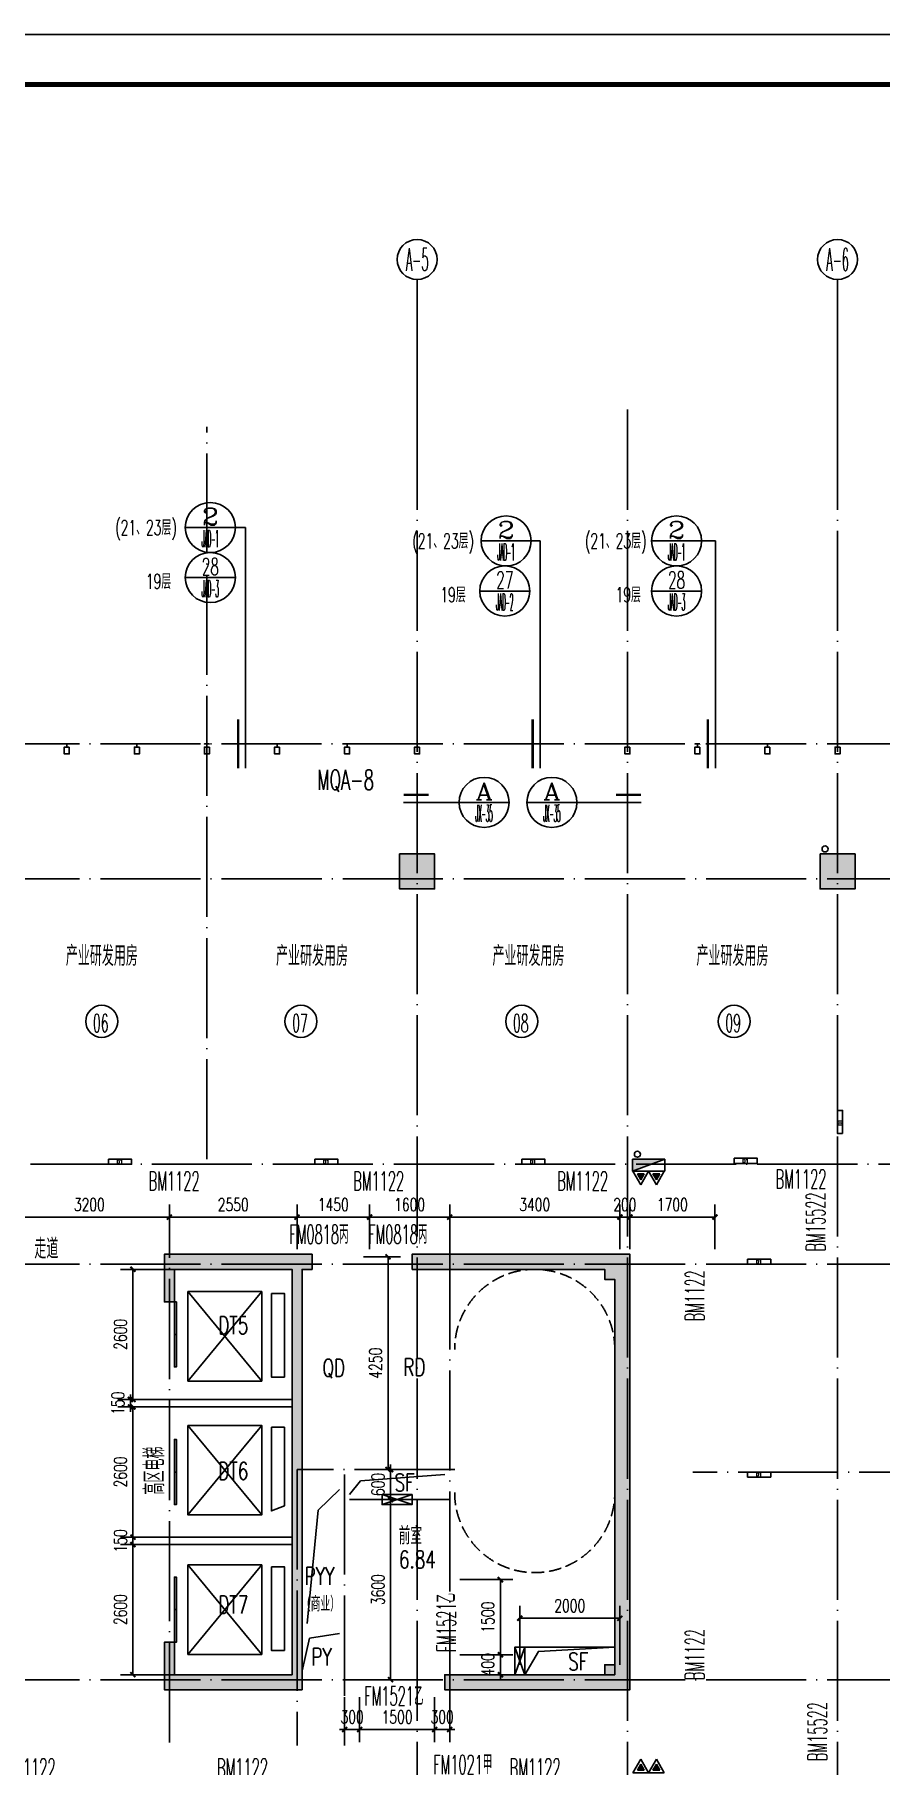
# Model space of a CAD drawing. Extents: x 1980812 to 2578970, y -669191 to 284498.
# Drawn here: x 2020723 to 2037623, y -313196 to -278614 of the extents above; entities that cross this region are included whole.
import ezdxf
from ezdxf.enums import TextEntityAlignment as Align

# ---------------------------------------------------------------- set-up
doc = ezdxf.new("R2010")
doc.units = 0
doc.header["$LTSCALE"] = 1000
doc.header["$MEASUREMENT"] = 0
doc.linetypes.add('DASH', pattern=[0.35, 0.25, -0.1])
doc.linetypes.add('DOTE', pattern=[2.42, 2, -0.2, 0.02, -0.2])
for name, color, linetype in [('0-文字（防火门)', 22, 'Continuous'), ('AXIS', 3, 'Continuous'), ('AXIS_TEXT', 7, 'Continuous'), ('COLU', 6, 'Continuous'), ('COLU_HATCH', 251, 'Continuous'), ('DIM_SYMB', 3, 'Continuous'), ('dote', 1, 'DOTE'), ('DQ-L', 2, 'Continuous'), ('DQ2', 2, 'Continuous'), ('EQUIP_地漏', 255, 'Continuous'), ('EQUIP_消火栓', 255, 'Continuous'), ('STAIR', 2, 'Continuous'), ('TK', 1, 'Continuous'), ('VALVE_喷淋', 255, 'Continuous'), ('VPIPE-消防', 20, 'Continuous'), ('VPIPE-雨水', 140, 'Continuous'), ('WINDOW', 2, 'Continuous'), ('幕墙编号', 14, 'Continuous'), ('房号', 231, 'Continuous'), ('房间名称', 7, 'Continuous'), ('看线', 66, 'Continuous'), ('空线', 3, 'Continuous'), ('窗户分隔', 133, 'Continuous'), ('节点', 3, 'Continuous'), ('详细尺寸', 11, 'Continuous'), ('详细标注', 231, 'Continuous'), ('门窗编号', 56, 'Continuous'), ('门窗编号（回迁图纸）', 56, 'Continuous')]:
    doc.layers.add(name, color=color, linetype=linetype)
doc.styles.add('_TCH_AXIS', font='COMPLEX', dxfattribs={"bigfont": 'GBCBIG'})
doc.styles.add('_TCH_DIM_T3', font='SIMPLEX', dxfattribs={"width": 0.705882, "bigfont": 'GBCBIG'})
doc.styles.add('COMP', font='COMPLEX.shx', dxfattribs={"bigfont": 'hztxt'})
doc.styles.add('COMPLEX', font='COMPLEX')
doc.styles.add('D8', font='txtw.shx', dxfattribs={"width": 0.7, "bigfont": 'hztxtw.shx'})
doc.styles.add('HZF', font='ROMANS2', dxfattribs={"width": 0.7, "bigfont": 'HZDF2'})
doc.styles.add('HZTXTW', font='txtw.shx', dxfattribs={"width": 0.6, "bigfont": 'hztxtw.shx'})
doc.dimstyles.new('_TCH_ARCH&&100', dxfattribs={"dimtxt": 255, "dimasz": 100, "dimexe": 250, "dimexo": 300, "dimgap": 122.5, "dimtad": 1, "dimdec": 0, "dimzin": 0, "dimdsep": 46, "dimtxsty": '_TCH_DIM_T3', "dimblk": 'ARCHTICK', "dimcen": 0.09, "dimclrt": 7, "dimazin": 2, "dimtfac": 1, "dimtdec": 0, "dimtix": 1, "dimtmove": 2, "dimatfit": 3, "dimfxl": 1, "dimtolj": 1, "dimtzin": 0, "dimarcsym": 0})

# ---------------------------------------------------------------- blocks, each defined once
blk = doc.blocks.new('A$C63E13691')
at = {"layer": 'WINDOW'}
for p, q in [((0, -1950), (0, -650)), ((0, -4700), (0, -3400)), ((0, -7450), (0, -6150))]:
    blk.add_line(p, q, dxfattribs=at)
for points in [[(-41, -1300), (0, -1300), (0, -650), (-41, -650)], [(-41, -1300), (0, -1300), (0, -1950), (-41, -1950)], [(-41, -4050), (0, -4050), (0, -3400), (-41, -3400)], [(-41, -4050), (0, -4050), (0, -4700), (-41, -4700)], [(-41, -6800), (0, -6800), (0, -6150), (-41, -6150)], [(-41, -6800), (0, -6800), (0, -7450), (-41, -7450)]]:
    blk.add_lwpolyline(points, close=True, dxfattribs=at)
blk = doc.blocks.new('_ArchTick')
at = {"color": 0, "linetype": 'ByBlock', "const_width": 0.4}
blk.add_lwpolyline([(-0.5, -0.5), (0.5, 0.5)], dxfattribs=at)
blk = doc.blocks.new('*D1411')
at = {"layer": 'Defpoints', "color": 0, "transparency": 16777216}
for p in [(-625, 6844), (-3825, 5900), (-625, 5900)]:
    blk.add_point(p, dxfattribs=at)
at = {"layer": '详细标注', "color": 0, "lineweight": -2, "transparency": 16777216}
for p, q in [((-3825, 6200), (-3825, 7094)), ((-625, 6200), (-625, 7094)), ((-3825, 6844), (-625, 6844))]:
    blk.add_line(p, q, dxfattribs=at)
at = {"layer": '详细标注', "color": 0, "lineweight": -2, "transparency": 16777216, "xscale": 100, "yscale": 100, "zscale": 100, "rotation": 180}
blk.add_blockref('_ArchTick', (-3825, 6844), dxfattribs=at)
at = {"layer": '详细标注', "color": 0, "lineweight": -2, "transparency": 16777216, "xscale": 100, "yscale": 100, "zscale": 100}
blk.add_blockref('_ArchTick', (-625, 6844), dxfattribs=at)
at = {"layer": '详细标注', "color": 7, "transparency": 16777216, "insert": (-2225, 7094), "char_height": 255, "attachment_point": 5, "style": '_TCH_DIM_T3'}
blk.add_mtext('\\A1;3200', dxfattribs=at)
blk = doc.blocks.new('*D1412')
at = {"layer": 'Defpoints', "color": 0, "transparency": 16777216}
for p in [(1925, 6844), (-625, 5900), (1925, 5900)]:
    blk.add_point(p, dxfattribs=at)
at = {"layer": '详细标注', "color": 0, "lineweight": -2, "transparency": 16777216}
for p, q in [((-625, 6200), (-625, 7094)), ((1925, 6200), (1925, 7094)), ((-625, 6844), (1925, 6844))]:
    blk.add_line(p, q, dxfattribs=at)
at = {"layer": '详细标注', "color": 0, "lineweight": -2, "transparency": 16777216, "xscale": 100, "yscale": 100, "zscale": 100, "rotation": 180}
blk.add_blockref('_ArchTick', (-625, 6844), dxfattribs=at)
at = {"layer": '详细标注', "color": 0, "lineweight": -2, "transparency": 16777216, "xscale": 100, "yscale": 100, "zscale": 100}
blk.add_blockref('_ArchTick', (1925, 6844), dxfattribs=at)
at = {"layer": '详细标注', "color": 7, "transparency": 16777216, "insert": (650, 7094), "char_height": 255, "attachment_point": 5, "style": '_TCH_DIM_T3'}
blk.add_mtext('\\A1;2550', dxfattribs=at)
blk = doc.blocks.new('*D1413')
at = {"layer": 'Defpoints', "color": 0, "transparency": 16777216}
for p in [(3375, 6844), (1925, 5900), (3375, 5900)]:
    blk.add_point(p, dxfattribs=at)
at = {"layer": '详细标注', "color": 0, "lineweight": -2, "transparency": 16777216}
for p, q in [((1925, 6200), (1925, 7094)), ((3375, 6200), (3375, 7094)), ((1925, 6844), (3375, 6844))]:
    blk.add_line(p, q, dxfattribs=at)
at = {"layer": '详细标注', "color": 0, "lineweight": -2, "transparency": 16777216, "xscale": 100, "yscale": 100, "zscale": 100, "rotation": 180}
blk.add_blockref('_ArchTick', (1925, 6844), dxfattribs=at)
at = {"layer": '详细标注', "color": 0, "lineweight": -2, "transparency": 16777216, "xscale": 100, "yscale": 100, "zscale": 100}
blk.add_blockref('_ArchTick', (3375, 6844), dxfattribs=at)
at = {"layer": '详细标注', "color": 7, "transparency": 16777216, "insert": (2650, 7094), "char_height": 255, "attachment_point": 5, "style": '_TCH_DIM_T3'}
blk.add_mtext('\\A1;1450', dxfattribs=at)
blk = doc.blocks.new('*D1414')
at = {"layer": 'Defpoints', "color": 0, "transparency": 16777216}
for p in [(4975, 6844), (3375, 5900), (4975, 5900)]:
    blk.add_point(p, dxfattribs=at)
at = {"layer": '详细标注', "color": 0, "lineweight": -2, "transparency": 16777216}
for p, q in [((3375, 6200), (3375, 7094)), ((4975, 6200), (4975, 7094)), ((3375, 6844), (4975, 6844))]:
    blk.add_line(p, q, dxfattribs=at)
at = {"layer": '详细标注', "color": 0, "lineweight": -2, "transparency": 16777216, "xscale": 100, "yscale": 100, "zscale": 100, "rotation": 180}
blk.add_blockref('_ArchTick', (3375, 6844), dxfattribs=at)
at = {"layer": '详细标注', "color": 0, "lineweight": -2, "transparency": 16777216, "xscale": 100, "yscale": 100, "zscale": 100}
blk.add_blockref('_ArchTick', (4975, 6844), dxfattribs=at)
at = {"layer": '详细标注', "color": 7, "transparency": 16777216, "insert": (4175, 7094), "char_height": 255, "attachment_point": 5, "style": '_TCH_DIM_T3'}
blk.add_mtext('\\A1;1600', dxfattribs=at)
blk = doc.blocks.new('*D1415')
at = {"layer": 'Defpoints', "color": 0, "transparency": 16777216}
for p in [(8375, 6844), (4975, 5900), (8375, 5900)]:
    blk.add_point(p, dxfattribs=at)
at = {"layer": '详细标注', "color": 0, "lineweight": -2, "transparency": 16777216}
for p, q in [((4975, 6200), (4975, 7094)), ((8375, 6200), (8375, 7094)), ((4975, 6844), (8375, 6844))]:
    blk.add_line(p, q, dxfattribs=at)
at = {"layer": '详细标注', "color": 0, "lineweight": -2, "transparency": 16777216, "xscale": 100, "yscale": 100, "zscale": 100, "rotation": 180}
blk.add_blockref('_ArchTick', (4975, 6844), dxfattribs=at)
at = {"layer": '详细标注', "color": 0, "lineweight": -2, "transparency": 16777216, "xscale": 100, "yscale": 100, "zscale": 100}
blk.add_blockref('_ArchTick', (8375, 6844), dxfattribs=at)
at = {"layer": '详细标注', "color": 7, "transparency": 16777216, "insert": (6675, 7094), "char_height": 255, "attachment_point": 5, "style": '_TCH_DIM_T3'}
blk.add_mtext('\\A1;3400', dxfattribs=at)
blk = doc.blocks.new('*D1416')
at = {"layer": 'Defpoints', "color": 0, "transparency": 16777216}
for p in [(8575, 6844), (8375, 5900), (8575, 5900)]:
    blk.add_point(p, dxfattribs=at)
at = {"layer": '详细标注', "color": 0, "lineweight": -2, "transparency": 16777216}
for p, q in [((8375, 6200), (8375, 7094)), ((8575, 6200), (8575, 7094)), ((8375, 6844), (8275, 6844)), ((8375, 6844), (8575, 6844)), ((8575, 6844), (8675, 6844))]:
    blk.add_line(p, q, dxfattribs=at)
at = {"layer": '详细标注', "color": 0, "lineweight": -2, "transparency": 16777216, "xscale": 100, "yscale": 100, "zscale": 100}
blk.add_blockref('_ArchTick', (8375, 6844), dxfattribs=at)
at = {"layer": '详细标注', "color": 0, "lineweight": -2, "transparency": 16777216, "xscale": 100, "yscale": 100, "zscale": 100, "rotation": 180}
blk.add_blockref('_ArchTick', (8575, 6844), dxfattribs=at)
at = {"layer": '详细标注', "color": 7, "transparency": 16777216, "insert": (8475, 7094), "char_height": 255, "attachment_point": 5, "style": '_TCH_DIM_T3'}
blk.add_mtext('\\A1;200', dxfattribs=at)
blk = doc.blocks.new('*D1417')
at = {"layer": 'Defpoints', "color": 0, "transparency": 16777216}
for p in [(10275, 6844), (8575, 5900), (10275, 5900)]:
    blk.add_point(p, dxfattribs=at)
at = {"layer": '详细标注', "color": 0, "lineweight": -2, "transparency": 16777216}
for p, q in [((8575, 6200), (8575, 7094)), ((10275, 6200), (10275, 7094)), ((8575, 6844), (10275, 6844))]:
    blk.add_line(p, q, dxfattribs=at)
at = {"layer": '详细标注', "color": 0, "lineweight": -2, "transparency": 16777216, "xscale": 100, "yscale": 100, "zscale": 100, "rotation": 180}
blk.add_blockref('_ArchTick', (8575, 6844), dxfattribs=at)
at = {"layer": '详细标注', "color": 0, "lineweight": -2, "transparency": 16777216, "xscale": 100, "yscale": 100, "zscale": 100}
blk.add_blockref('_ArchTick', (10275, 6844), dxfattribs=at)
at = {"layer": '详细标注', "color": 7, "transparency": 16777216, "insert": (9425, 7094), "char_height": 255, "attachment_point": 5, "style": '_TCH_DIM_T3'}
blk.add_mtext('\\A1;1700', dxfattribs=at)
blk = doc.blocks.new('*D1421')
at = {"layer": 'Defpoints', "color": 0, "transparency": 16777216}
for p in [(2954, 6050), (3744, 6050), (2954, 1800)]:
    blk.add_point(p, dxfattribs=at)
at = {"layer": '详细标注', "color": 0, "lineweight": -2, "transparency": 16777216}
for p, q in [((3254, 6050), (3994, 6050)), ((3744, 1800), (3744, 6050)), ((3254, 1800), (3994, 1800))]:
    blk.add_line(p, q, dxfattribs=at)
at = {"layer": '详细标注', "color": 0, "lineweight": -2, "transparency": 16777216, "xscale": 100, "yscale": 100, "zscale": 100}
for p, rotation in [((3744, 6050), 90), ((3744, 1800), 270)]:
    blk.add_blockref('_ArchTick', p, dxfattribs=dict(at, rotation=rotation))
at = {"layer": '详细标注', "color": 7, "transparency": 16777216, "insert": (3494, 3925), "char_height": 255, "attachment_point": 5, "rotation": 90, "style": '_TCH_DIM_T3'}
blk.add_mtext('\\A1;4250', dxfattribs=at)
blk = doc.blocks.new('*D1422')
at = {"layer": 'Defpoints', "color": 0, "transparency": 16777216}
for p in [(3254, 1800), (3254, 1200), (3793, 1200)]:
    blk.add_point(p, dxfattribs=at)
at = {"layer": '详细标注', "color": 0, "lineweight": -2, "transparency": 16777216}
for p, q in [((3554, 1800), (4043, 1800)), ((3793, 1800), (3793, 1900)), ((3793, 1800), (3793, 1200)), ((3554, 1200), (4043, 1200)), ((3793, 1200), (3793, 1100))]:
    blk.add_line(p, q, dxfattribs=at)
at = {"layer": '详细标注', "color": 0, "lineweight": -2, "transparency": 16777216, "xscale": 100, "yscale": 100, "zscale": 100}
for p, rotation in [((3793, 1800), 270), ((3793, 1200), 90)]:
    blk.add_blockref('_ArchTick', p, dxfattribs=dict(at, rotation=rotation))
at = {"layer": '详细标注', "color": 7, "transparency": 16777216, "insert": (3543, 1500), "char_height": 255, "attachment_point": 5, "rotation": 90, "style": '_TCH_DIM_T3'}
blk.add_mtext('\\A1;600', dxfattribs=at)
blk = doc.blocks.new('*D1423')
at = {"layer": 'Defpoints', "color": 0, "transparency": 16777216}
for p in [(3254, 1200), (3254, -2400), (3793, -2400)]:
    blk.add_point(p, dxfattribs=at)
at = {"layer": '详细标注', "color": 0, "lineweight": -2, "transparency": 16777216}
for p, q in [((3554, 1200), (4043, 1200)), ((3793, 1200), (3793, -2400)), ((3554, -2400), (4043, -2400))]:
    blk.add_line(p, q, dxfattribs=at)
at = {"layer": '详细标注', "color": 0, "lineweight": -2, "transparency": 16777216, "xscale": 100, "yscale": 100, "zscale": 100}
for p, rotation in [((3793, 1200), 90), ((3793, -2400), 270)]:
    blk.add_blockref('_ArchTick', p, dxfattribs=dict(at, rotation=rotation))
at = {"layer": '详细标注', "color": 7, "transparency": 16777216, "insert": (3543, -600), "char_height": 255, "attachment_point": 5, "rotation": 90, "style": '_TCH_DIM_T3'}
blk.add_mtext('\\A1;3600', dxfattribs=at)
blk = doc.blocks.new('*D1424')
at = {"layer": 'Defpoints', "color": 0, "transparency": 16777216}
for p in [(-191, 300), (-1354, -2300), (-191, -2300)]:
    blk.add_point(p, dxfattribs=at)
at = {"layer": '详细标注', "color": 0, "lineweight": -2, "transparency": 16777216}
for p, q in [((-491, 300), (-1604, 300)), ((-1354, 300), (-1354, -2300)), ((-491, -2300), (-1604, -2300))]:
    blk.add_line(p, q, dxfattribs=at)
at = {"layer": '详细标注', "color": 0, "lineweight": -2, "transparency": 16777216, "xscale": 100, "yscale": 100, "zscale": 100}
for p, rotation in [((-1354, 300), 90), ((-1354, -2300), 270)]:
    blk.add_blockref('_ArchTick', p, dxfattribs=dict(at, rotation=rotation))
at = {"layer": '详细标注', "color": 7, "transparency": 16777216, "insert": (-1604, -1000), "char_height": 255, "attachment_point": 5, "rotation": 90, "style": '_TCH_DIM_T3'}
blk.add_mtext('\\A1;2600', dxfattribs=at)
blk = doc.blocks.new('*D1425')
at = {"layer": 'Defpoints', "color": 0, "transparency": 16777216}
for p in [(-1354, 450), (-191, 450), (-191, 300)]:
    blk.add_point(p, dxfattribs=at)
at = {"layer": '详细标注', "color": 0, "lineweight": -2, "transparency": 16777216}
for p, q in [((-491, 450), (-1604, 450)), ((-1354, 450), (-1354, 550)), ((-1354, 300), (-1354, 450)), ((-491, 300), (-1604, 300)), ((-1354, 300), (-1354, 200))]:
    blk.add_line(p, q, dxfattribs=at)
at = {"layer": '详细标注', "color": 0, "lineweight": -2, "transparency": 16777216, "xscale": 100, "yscale": 100, "zscale": 100}
for p, rotation in [((-1354, 450), 270), ((-1354, 300), 90)]:
    blk.add_blockref('_ArchTick', p, dxfattribs=dict(at, rotation=rotation))
at = {"layer": '详细标注', "color": 7, "transparency": 16777216, "insert": (-1604, 375), "char_height": 255, "attachment_point": 5, "rotation": 90, "style": '_TCH_DIM_T3'}
blk.add_mtext('\\A1;150', dxfattribs=at)
blk = doc.blocks.new('*D1426')
at = {"layer": 'Defpoints', "color": 0, "transparency": 16777216}
for p in [(-1354, 3050), (-191, 3050), (-191, 450)]:
    blk.add_point(p, dxfattribs=at)
at = {"layer": '详细标注', "color": 0, "lineweight": -2, "transparency": 16777216}
for p, q in [((-491, 3050), (-1604, 3050)), ((-1354, 450), (-1354, 3050)), ((-491, 450), (-1604, 450))]:
    blk.add_line(p, q, dxfattribs=at)
at = {"layer": '详细标注', "color": 0, "lineweight": -2, "transparency": 16777216, "xscale": 100, "yscale": 100, "zscale": 100}
for p, rotation in [((-1354, 3050), 90), ((-1354, 450), 270)]:
    blk.add_blockref('_ArchTick', p, dxfattribs=dict(at, rotation=rotation))
at = {"layer": '详细标注', "color": 7, "transparency": 16777216, "insert": (-1604, 1750), "char_height": 255, "attachment_point": 5, "rotation": 90, "style": '_TCH_DIM_T3'}
blk.add_mtext('\\A1;2600', dxfattribs=at)
blk = doc.blocks.new('*D1427')
at = {"layer": 'Defpoints', "color": 0, "transparency": 16777216}
for p in [(-1404, 3200), (-191, 3200), (-191, 3050)]:
    blk.add_point(p, dxfattribs=at)
at = {"layer": '详细标注', "color": 0, "lineweight": -2, "transparency": 16777216}
for p, q in [((-491, 3200), (-1654, 3200)), ((-1404, 3200), (-1404, 3300)), ((-1404, 3050), (-1404, 3200)), ((-491, 3050), (-1654, 3050)), ((-1404, 3050), (-1404, 2950))]:
    blk.add_line(p, q, dxfattribs=at)
at = {"layer": '详细标注', "color": 0, "lineweight": -2, "transparency": 16777216, "xscale": 100, "yscale": 100, "zscale": 100}
for p, rotation in [((-1404, 3200), 270), ((-1404, 3050), 90)]:
    blk.add_blockref('_ArchTick', p, dxfattribs=dict(at, rotation=rotation))
at = {"layer": '详细标注', "color": 7, "transparency": 16777216, "insert": (-1654, 3125), "char_height": 255, "attachment_point": 5, "rotation": 90, "style": '_TCH_DIM_T3'}
blk.add_mtext('\\A1;150', dxfattribs=at)
blk = doc.blocks.new('*D1428')
at = {"layer": 'Defpoints', "color": 0, "transparency": 16777216}
for p in [(-1354, 5800), (-191, 5800), (-191, 3200)]:
    blk.add_point(p, dxfattribs=at)
at = {"layer": '详细标注', "color": 0, "lineweight": -2, "transparency": 16777216}
for p, q in [((-491, 5800), (-1604, 5800)), ((-1354, 3200), (-1354, 5800)), ((-491, 3200), (-1604, 3200))]:
    blk.add_line(p, q, dxfattribs=at)
at = {"layer": '详细标注', "color": 0, "lineweight": -2, "transparency": 16777216, "xscale": 100, "yscale": 100, "zscale": 100}
for p, rotation in [((-1354, 5800), 90), ((-1354, 3200), 270)]:
    blk.add_blockref('_ArchTick', p, dxfattribs=dict(at, rotation=rotation))
at = {"layer": '详细标注', "color": 7, "transparency": 16777216, "insert": (-1604, 4500), "char_height": 255, "attachment_point": 5, "rotation": 90, "style": '_TCH_DIM_T3'}
blk.add_mtext('\\A1;2600', dxfattribs=at)
blk = doc.blocks.new('*D1429')
at = {"layer": 'Defpoints', "color": 0, "transparency": 16777216}
for p in [(4875, -400), (5988, -400), (4875, -1900)]:
    blk.add_point(p, dxfattribs=at)
at = {"layer": '详细标注', "color": 0, "lineweight": -2, "transparency": 16777216}
for p, q in [((5175, -400), (6238, -400)), ((5988, -1900), (5988, -400)), ((5175, -1900), (6238, -1900))]:
    blk.add_line(p, q, dxfattribs=at)
at = {"layer": '详细标注', "color": 0, "lineweight": -2, "transparency": 16777216, "xscale": 100, "yscale": 100, "zscale": 100}
for p, rotation in [((5988, -400), 90), ((5988, -1900), 270)]:
    blk.add_blockref('_ArchTick', p, dxfattribs=dict(at, rotation=rotation))
at = {"layer": '详细标注', "color": 7, "transparency": 16777216, "insert": (5738, -1150), "char_height": 255, "attachment_point": 5, "rotation": 90, "style": '_TCH_DIM_T3'}
blk.add_mtext('\\A1;1500', dxfattribs=at)
blk = doc.blocks.new('*D1430')
at = {"layer": 'Defpoints', "color": 0, "transparency": 16777216}
for p in [(4875, -1900), (4875, -2300), (5988, -2300)]:
    blk.add_point(p, dxfattribs=at)
at = {"layer": '详细标注', "color": 0, "lineweight": -2, "transparency": 16777216}
for p, q in [((5175, -1900), (6238, -1900)), ((5988, -1900), (5988, -1800)), ((5988, -1900), (5988, -2300)), ((5175, -2300), (6238, -2300)), ((5988, -2300), (5988, -2400))]:
    blk.add_line(p, q, dxfattribs=at)
at = {"layer": '详细标注', "color": 0, "lineweight": -2, "transparency": 16777216, "xscale": 100, "yscale": 100, "zscale": 100}
for p, rotation in [((5988, -1900), 270), ((5988, -2300), 90)]:
    blk.add_blockref('_ArchTick', p, dxfattribs=dict(at, rotation=rotation))
at = {"layer": '详细标注', "color": 7, "transparency": 16777216, "insert": (5738, -2100), "char_height": 255, "attachment_point": 5, "rotation": 90, "style": '_TCH_DIM_T3'}
blk.add_mtext('\\A1;400', dxfattribs=at)
blk = doc.blocks.new('*D1431')
at = {"layer": 'Defpoints', "color": 0, "transparency": 16777216}
for p in [(2875, -2450), (3175, -2450), (3175, -3395)]:
    blk.add_point(p, dxfattribs=at)
at = {"layer": '详细标注', "color": 0, "lineweight": -2, "transparency": 16777216}
for p, q in [((2875, -2750), (2875, -3645)), ((3175, -2750), (3175, -3645)), ((2875, -3395), (2775, -3395)), ((2875, -3395), (3175, -3395)), ((3175, -3395), (3275, -3395))]:
    blk.add_line(p, q, dxfattribs=at)
at = {"layer": '详细标注', "color": 0, "lineweight": -2, "transparency": 16777216, "xscale": 100, "yscale": 100, "zscale": 100}
blk.add_blockref('_ArchTick', (2875, -3395), dxfattribs=at)
at = {"layer": '详细标注', "color": 0, "lineweight": -2, "transparency": 16777216, "xscale": 100, "yscale": 100, "zscale": 100, "rotation": 180}
blk.add_blockref('_ArchTick', (3175, -3395), dxfattribs=at)
at = {"layer": '详细标注', "color": 7, "transparency": 16777216, "insert": (3025, -3145), "char_height": 255, "attachment_point": 5, "style": '_TCH_DIM_T3'}
blk.add_mtext('\\A1;300', dxfattribs=at)
blk = doc.blocks.new('*D1432')
at = {"layer": 'Defpoints', "color": 0, "transparency": 16777216}
for p in [(3175, -2450), (4675, -2450), (4675, -3395)]:
    blk.add_point(p, dxfattribs=at)
at = {"layer": '详细标注', "color": 0, "lineweight": -2, "transparency": 16777216}
for p, q in [((3175, -2750), (3175, -3645)), ((4675, -2750), (4675, -3645)), ((3175, -3395), (4675, -3395))]:
    blk.add_line(p, q, dxfattribs=at)
at = {"layer": '详细标注', "color": 0, "lineweight": -2, "transparency": 16777216, "xscale": 100, "yscale": 100, "zscale": 100, "rotation": 180}
blk.add_blockref('_ArchTick', (3175, -3395), dxfattribs=at)
at = {"layer": '详细标注', "color": 0, "lineweight": -2, "transparency": 16777216, "xscale": 100, "yscale": 100, "zscale": 100}
blk.add_blockref('_ArchTick', (4675, -3395), dxfattribs=at)
at = {"layer": '详细标注', "color": 7, "transparency": 16777216, "insert": (3925, -3145), "char_height": 255, "attachment_point": 5, "style": '_TCH_DIM_T3'}
blk.add_mtext('\\A1;1500', dxfattribs=at)
blk = doc.blocks.new('*D1433')
at = {"layer": 'Defpoints', "color": 0, "transparency": 16777216}
for p in [(4675, -2450), (4975, -2450), (4975, -3395)]:
    blk.add_point(p, dxfattribs=at)
at = {"layer": '详细标注', "color": 0, "lineweight": -2, "transparency": 16777216}
for p, q in [((4675, -2750), (4675, -3645)), ((4975, -2750), (4975, -3645)), ((4675, -3395), (4575, -3395)), ((4675, -3395), (4975, -3395)), ((4975, -3395), (5075, -3395))]:
    blk.add_line(p, q, dxfattribs=at)
at = {"layer": '详细标注', "color": 0, "lineweight": -2, "transparency": 16777216, "xscale": 100, "yscale": 100, "zscale": 100}
blk.add_blockref('_ArchTick', (4675, -3395), dxfattribs=at)
at = {"layer": '详细标注', "color": 0, "lineweight": -2, "transparency": 16777216, "xscale": 100, "yscale": 100, "zscale": 100, "rotation": 180}
blk.add_blockref('_ArchTick', (4975, -3395), dxfattribs=at)
at = {"layer": '详细标注', "color": 7, "transparency": 16777216, "insert": (4825, -3145), "char_height": 255, "attachment_point": 5, "style": '_TCH_DIM_T3'}
blk.add_mtext('\\A1;300', dxfattribs=at)
blk = doc.blocks.new('*D1434')
at = {"layer": 'Defpoints', "color": 0, "transparency": 16777216}
for p in [(8375, -1172), (6375, -2400), (8375, -2400)]:
    blk.add_point(p, dxfattribs=at)
at = {"layer": '详细标注', "color": 0, "lineweight": -2, "transparency": 16777216}
for p, q in [((6375, -2100), (6375, -922)), ((8375, -2100), (8375, -922)), ((6375, -1172), (8375, -1172))]:
    blk.add_line(p, q, dxfattribs=at)
at = {"layer": '详细标注', "color": 0, "lineweight": -2, "transparency": 16777216, "xscale": 100, "yscale": 100, "zscale": 100, "rotation": 180}
blk.add_blockref('_ArchTick', (6375, -1172), dxfattribs=at)
at = {"layer": '详细标注', "color": 0, "lineweight": -2, "transparency": 16777216, "xscale": 100, "yscale": 100, "zscale": 100}
blk.add_blockref('_ArchTick', (8375, -1172), dxfattribs=at)
at = {"layer": '详细标注', "color": 7, "transparency": 16777216, "insert": (7375, -922), "char_height": 255, "attachment_point": 5, "style": '_TCH_DIM_T3'}
blk.add_mtext('\\A1;2000', dxfattribs=at)
blk = doc.blocks.new('_index')
blk.add_line((-0.5, 0), (0.5, 0))
blk.add_circle((0, 0), 0.5)
at = {"style": 'COMP'}
for tag, width, p, p2 in [('1', 2.333333, (-0.17, 0.05), (0.17, 0.05)), ('-', 1.166667, (-0.17, -0.39), (0.17, -0.39))]:
    blk.add_attdef(tag, text='', height=0.34, dxfattribs=dict(at, width=width)).set_placement(p, p2, align=Align.FIT)
blk = doc.blocks.new('A$C28812CA5')
at = {"layer": '房间名称', "style": 'HZTXTW', "width": 0.6}
for p in [(25400, -1537), (29600, -1537), (33924, -1537), (38000, -1537)]:
    blk.add_text('产业研发用房', height=400, rotation=0.0006, dxfattribs=at).set_placement(p, align=Align.MIDDLE_CENTER)
blk = doc.blocks.new('huxingbianhao')
at = {"layer": '房号'}
for centre in [(25398, -2845), (29378, -2845), (33790, -2845), (38033, -2845)]:
    blk.add_circle(centre, 320, dxfattribs=at)
at = {"layer": '房号', "style": 'HZTXTW', "width": 0.506757}
for s, p in [('06', (25223, -3059)), ('07', (29203, -3059)), ('08', (33615, -3059)), ('09', (37858, -3059))]:
    blk.add_text(s, height=358.4, dxfattribs=at).set_placement(p)
blk = doc.blocks.new('A$C30D84972')
at = {"layer": 'dote'}
blk.add_line((4616.7, -5700), (53728.2, -5700), dxfattribs=at)
at = {"layer": '0-文字（防火门)', "style": 'HZTXTW', "width": 0.5}
blk.add_text('FM1021甲', height=380, dxfattribs=at).set_placement((32020, -17884.5))
blk = doc.blocks.new('18~23层墙柱')
at = {"layer": 'COLU_HATCH'}
h = blk.add_hatch(color=256, dxfattribs=at)
h.dxf.hatch_style = 1
h.paths.add_polyline_path([(31350, 23800), (32050, 23800), (32050, 23100), (31350, 23100)])
h = blk.add_hatch(color=256, dxfattribs=at)
h.dxf.hatch_style = 1
h.paths.add_polyline_path([(39750, 23800), (40450, 23800), (40450, 23100), (39750, 23100)])
h = blk.add_hatch(color=256, dxfattribs=at)
h.dxf.hatch_style = 1
h.paths.add_polyline_path([(26650, 15800), (26650, 14850), (26850, 14850), (26850, 15500), (29600, 15500), (29600, 15800)])
h = blk.add_hatch(color=256, dxfattribs=at)
h.dxf.hatch_style = 1
h.paths.add_polyline_path([(31600, 15500), (35450, 15500), (35450, 15300), (35650, 15300), (35650, 7600), (35450, 7600), (35450, 7400), (32250, 7400), (32250, 7100), (35950, 7100), (35950, 15800), (31600, 15800)])
h = blk.add_hatch(color=256, dxfattribs=at)
h.dxf.hatch_style = 1
h.paths.add_polyline_path([(29400, 15500), (29400, 7400), (29200, 7400), (29200, 15500)])
h = blk.add_hatch(color=256, dxfattribs=at)
h.dxf.hatch_style = 1
h.paths.add_polyline_path([(26650, 7100), (26650, 8050), (26850, 8050), (26850, 7400), (29400, 7400), (29400, 7100)])
at = {"layer": 'COLU'}
for points in [[(31350, 23800), (32050, 23800), (32050, 23100), (31350, 23100)], [(39750, 23800), (40450, 23800), (40450, 23100), (39750, 23100)], [(29600, 15800), (29600, 15500), (29400, 15500), (29400, 7400), (29400, 7400), (29400, 7100), (26650, 7100), (26650, 8050), (26850, 8050), (26850, 7400), (29200, 7400), (29200, 15500), (26850, 15500), (26850, 14850), (26650, 14850), (26650, 15800)], [(31600, 15500), (35450, 15500), (35450, 15300), (35650, 15300), (35650, 7600), (35450, 7600), (35450, 7400), (32250, 7400), (32250, 7100), (35950, 7100), (35950, 15800), (31600, 15800)]]:
    blk.add_lwpolyline(points, close=True, dxfattribs=at)
blk = doc.blocks.new('灭火器')
at = {"layer": 'VALVE_喷淋'}
for points in [[(-87, 50), (-156, 170), (-225, 50)], [(225, 50), (156, 170), (87, 50)]]:
    blk.add_hatch(color=8, dxfattribs=at).paths.add_polyline_path(points)
at = {"layer": 'EQUIP_消火栓'}
for p, q in [((-156, 270), (-312, 0)), ((-156, 170), (-225, 50)), ((-225, 50), (-87, 50)), ((0, 0), (-156, 270)), ((-87, 50), (-156, 170)), ((156, 270), (0, 0)), ((0, 0), (312, 0)), ((156, 170), (87, 50)), ((87, 50), (225, 50)), ((312, 0), (156, 270)), ((225, 50), (156, 170)), ((-312, 0), (0, 0))]:
    blk.add_line(p, q, dxfattribs=at)
blk = doc.blocks.new('$TwtSys$00000434')
for p, q in [((-0.5, 0.5), (-0.5, -0.5)), ((-0.5, -0.5), (0.5, 0.5)), ((0.5, 0.5), (-0.5, 0.5)), ((0.5, -0.5), (0.5, 0.5)), ((-0.5, -0.5), (0.5, -0.5))]:
    blk.add_line(p, q)
blk.add_solid([(0.5, -0.5), (0.5, 0.5), (-0.5, -0.5)])
blk = doc.blocks.new('A$C3A35773D')
at = {"layer": 'VPIPE-消防', "linetype": 'Continuous'}
blk.add_circle((36100, -5500), 60, dxfattribs=at)
at = {"layer": 'VPIPE-雨水', "linetype": 'Continuous'}
blk.add_circle((39850, 600), 60, dxfattribs=at)
at = {"layer": 'EQUIP_消火栓', "xscale": 650.0000000000002, "yscale": 240, "zscale": 650.0000000000002, "rotation": 179.9999984285999}
blk.add_blockref('$TwtSys$00000434', (36325, -5720), dxfattribs=at)
at = {"layer": 'EQUIP_消火栓', "xscale": -1, "rotation": 180}
blk.add_blockref('灭火器', (36325, -5840), dxfattribs=at)
at = {"layer": 'EQUIP_消火栓'}
blk.add_blockref('灭火器', (36325, -17860), dxfattribs=at)
blk = doc.blocks.new('DQ-EL-D1')
at = {"layer": 'DQ2'}
blk.add_lwpolyline([(-230, -50), (230, -50), (230, 50), (-230, 50)], close=True, dxfattribs=at)
at = {"layer": 'DQ2', "style": 'D8', "width": 0.7}
blk.add_text('D1', height=80, dxfattribs=at).set_placement((-8, 0), align=Align.MIDDLE)
blk = doc.blocks.new('A$C47131757')
at = {"layer": 'DQ-L', "rotation": 90}
for p in [(6450, -4887), (40150, -4856), (6450, -18621), (40150, -18592)]:
    blk.add_blockref('DQ-EL-D1', p, dxfattribs=at)
at = {"layer": 'DQ-L'}
for p in [(11383, -5650), (17168, -5650), (21554, -5650), (25764, -5650), (29887, -5650), (34022, -5650), (38266, -5632), (7494, -7650), (38534, -7650), (38534, -11900), (8946, -16050), (8873, -18056), (13042, -18050), (17231, -18050), (21483, -18056), (25502, -18050), (30225, -18050), (36960, -18048)]:
    blk.add_blockref('DQ-EL-D1', p, dxfattribs=at)
blk = doc.blocks.new('sthnsth')
at = {"layer": '门窗编号（回迁图纸）', "style": 'HZTXTW', "width": 0.5}
blk.add_text('BM1122', height=380, dxfattribs=at).set_placement((2008429, 252506))
blk = doc.blocks.new('sshsgrs')
at = {"layer": '门窗编号（回迁图纸）', "style": 'HZTXTW', "width": 0.5}
blk.add_text('BM15522', height=380, dxfattribs=at).set_placement((2000831, 252506))
blk = doc.blocks.new('sthsth')
at = {"layer": '门窗编号'}
for p in [(217, -554216), (6043, -554216), (10134, -554216), (14573, -554216), (18660, -554216), (22734, -554216), (27098, -554175), (-2574, -555433), (-2574, -564681), (-2387, -565944), (-948, -565944), (3390, -565944), (7547, -565944), (11695, -565944), (15939, -565944), (21786, -565944)]:
    blk.add_blockref('sthnsth', p, dxfattribs=at)
at = {"layer": '门窗编号', "rotation": 90}
for name, p in [('sshsgrs', (2256322, -2303757)), ('sshsgrs', (2289023, -2303758)), ('sthnsth', (2286607, -2312751)), ('sthnsth', (2286607, -2319919)), ('sshsgrs', (2256308, -2313820)), ('sshsgrs', (2289058, -2313942))]:
    blk.add_blockref(name, p, dxfattribs=at)
blk = doc.blocks.new('竖梃0903')
at = {"layer": '窗户分隔'}
blk.add_line((115028288, 22648046), (115028222, 22648046), dxfattribs=at)
for points in [[(115028222, 22648096), (115028225, 22648096), (115028225, 22647996), (115028222, 22647996)], [(115028288, 22648096), (115028422, 22648096), (115028422, 22647996), (115028288, 22647996)]]:
    blk.add_lwpolyline(points, close=True, dxfattribs=at)
blk = doc.blocks.new('_AXISO')
blk.add_circle((0, 0), 0.5)
at = {"layer": 'AXIS_TEXT', "style": 'COMPLEX', "width": 1.041667}
blk.add_attdef('A', text='', height=0.56, dxfattribs=at).set_placement((-0.25, -0.28), (0.25, -0.28), align=Align.FIT)
blk = doc.blocks.new('核心筒高区卫生间')
at = {"layer": 'DIM_SYMB'}
for p, q in [((6475, -2300), (6275, -1750)), ((6475, -1750), (6275, -2300))]:
    blk.add_line(p, q, dxfattribs=at)
for points in [[(6475, -2300), (6475, -1750), (6275, -1750), (6275, -2300)], [(6475, -1750), (8275, -1750), (8275, -2300), (6475, -2300)]]:
    blk.add_lwpolyline(points, close=True, dxfattribs=at)
at = {"layer": 'dote'}
for p, q in [((-625, -3651.6), (-625, 6515.4)), ((4975, 6200), (4975, -2985.7)), ((1925, 1800), (1925, -3715.1)), ((5075, 1800), (1925, 1800)), ((2875, 1700), (2875, -3715.1)), ((4975, 1200), (2875, 1200))]:
    blk.add_line(p, q, dxfattribs=at)
at = {"layer": 'STAIR', "linetype": 'DASH'}
for centre, start, end in [((6675, 4200), 0, 180), ((6675, 1340), 180, 360)]:
    blk.add_arc(centre, 1600, start, end, dxfattribs=at)
at = {"layer": 'WINDOW', "color": 1}
for p, q in [((1218.9, 5355.7), (-256.4, 3567.3)), ((-256.4, 5355.7), (1218.9, 3567.3)), ((1218.9, 2681), (-256.4, 892.6)), ((-256.4, 2681), (1218.9, 892.6)), ((1218.9, -105.1), (-256.4, -1893.4)), ((-256.4, -105.1), (1218.9, -1893.4))]:
    blk.add_line(p, q, dxfattribs=at)
for points in [[(-256.4, 5355.7), (1218.9, 5355.7), (1218.9, 3567.3), (-256.4, 3567.3)], [(1414.9, 5319), (1672.6, 5319), (1672.6, 3646.9), (1414.9, 3646.9)], [(-256.4, 2681), (1218.9, 2681), (1218.9, 892.6), (-256.4, 892.6)], [(1414.9, 2644.2), (1672.6, 2644.2), (1672.6, 1072.2), (1414.9, 972.2)], [(-256.4, -105.1), (1218.9, -105.1), (1218.9, -1893.4), (-256.4, -1893.4)], [(1414.9, -141.8), (1672.6, -141.8), (1672.6, -1813.8), (1414.9, -1813.8)]]:
    blk.add_lwpolyline(points, close=True, dxfattribs=at)
at = {"layer": '看线'}
for p, q in [((1825, 3200), (-525, 3200)), ((1825, 3050), (-525, 3050)), ((1825, 450), (-525, 450)), ((1825, 300), (-525, 300))]:
    blk.add_line(p, q, dxfattribs=at)
at = {"layer": '空线'}
for p, q in [((3625, 1100), (4225, 1300)), ((4225, 1100), (3625, 1300))]:
    blk.add_line(p, q, dxfattribs=at)
for points in [[(2125, -1275), (2344.6, 986.2), (2775, 1400)], [(2975, 1300), (3195.9, 1576.9), (4875, 1700)], [(2025, -2225), (2176.4, -1571.4), (2775, -1475)], [(6475, -2300), (6749, -1834.4), (8275, -1750)]]:
    blk.add_lwpolyline(points, dxfattribs=at)
blk.add_lwpolyline([(3625, 1300), (4225, 1300), (4225, 1100), (3625, 1100)], close=True, dxfattribs=at)
at = {"layer": '0-文字（防火门)', "style": 'HZTXTW', "width": 0.5}
for s, p in [('FM0818丙', (1770.7, 6310.2, 200)), ('FM0818丙', (3346.2, 6310.2, 200)), ('FM1521乙', (3268.7, -2917))]:
    blk.add_text(s, height=380, dxfattribs=at).set_placement(p)
blk.add_text('FM1521乙', height=380, rotation=90, dxfattribs=at).set_placement((5097.4, -1849.5))
at = {"layer": '房间名称'}
for s, height, style, width, p in [('DT5', 350, 'HZF', 0.7, (652.1, 4680.1)), ('QD', 350, 'HZF', 0.7, (2659.8, 3831.7)), ('RD', 350, 'HZF', 0.7, (4272.3, 3846.2)), ('DT6', 350, 'HZF', 0.7, (652.1, 1771.5)), ('SF', 350, 'HZF', 0.7, (4074.6, 1541.4)), ('前室', 350, 'HZF', 0.7, (4190, 478.9)), ('6.84', 350, 'HZF', 0.7, (4330.6, 3.5)), ('PYY', 350, 'HZF', 0.7, (2376, -326.7)), ('DT7', 350, 'HZF', 0.7, (652.1, -898.5)), ('（商业）', 300, 'HZTXTW', 0.5, (2392.5, -885.4)), ('PY', 350, 'HZF', 0.7, (2417.3, -1942.3)), ('SF', 350, 'HZF', 0.7, (7543.7, -2035))]:
    blk.add_text(s, height=height, dxfattribs=dict(at, style=style, width=width)).set_placement(p, align=Align.MIDDLE_CENTER)
at = {"layer": '详细标注'}
for p1, p2, distance, picture, middle in [((-3825, 5900), (-625, 5900), 943.6, '*D1411', (-2225, 7093.6)), ((-625, 5900), (1925, 5900), 943.6, '*D1412', (650, 7093.6)), ((1925, 5900), (3375, 5900), 943.6, '*D1413', (2650, 7093.6)), ((3375, 5900), (4975, 5900), 943.6, '*D1414', (4175, 7093.6)), ((4975, 5900), (8375, 5900), 943.6, '*D1415', (6675, 7093.6)), ((8375, 5900), (8575, 5900), 943.6, '*D1416', (8475, 7093.6)), ((8575, 5900), (10275, 5900), 943.6, '*D1417', (9425, 7093.6)), ((2954.5, 1800), (2954.5, 6050), -789.5, '*D1421', (3494, 3925)), ((-191.2, 3200), (-191.2, 5800), 1162.5, '*D1428', (-1603.7, 4500)), ((-191.2, 3050), (-191.2, 3200), 1212.5, '*D1427', (-1653.7, 3125)), ((-191.2, 450), (-191.2, 3050), 1162.5, '*D1426', (-1603.7, 1750)), ((3254.5, 1800), (3254.5, 1200), 538.7, '*D1422', (3543.2, 1500)), ((3254.5, 1200), (3254.5, -2400), 538.7, '*D1423', (3543.2, -600)), ((-191.2, 300), (-191.2, 450), 1162.5, '*D1425', (-1603.7, 375)), ((-191.2, 300), (-191.2, -2300), -1162.5, '*D1424', (-1603.7, -1000)), ((4875, -1900), (4875, -400), -1112.7, '*D1429', (5737.7, -1150)), ((6375, -2400), (8375, -2400), 1227.9, '*D1434', (7375, -922.1)), ((4875, -1900), (4875, -2300), 1112.7, '*D1430', (5737.7, -2100)), ((2875, -2450), (3175, -2450), -945.1, '*D1431', (3025, -3145.1)), ((3175, -2450), (4675, -2450), -945.1, '*D1432', (3925, -3145.1)), ((4675, -2450), (4975, -2450), -945.1, '*D1433', (4825, -3145.1))]:
    dim = blk.add_aligned_dim(p1=p1, p2=p2, distance=distance, dimstyle='_TCH_ARCH&&100', dxfattribs=at)
    dim.commit()
    dim.dimension.update_dxf_attribs({"geometry": picture, "text_midpoint": middle})

msp = doc.modelspace()

# ---------------------------------------------------------------- linework, layer by layer
at = {"layer": 'AXIS'}
for p, q in [((2028366.5, -286598), (2028366.5, -283507.2)), ((2036766.5, -286598), (2036766.5, -283507.2))]:
    msp.add_line(p, q, dxfattribs=at)
at = {"layer": 'dote'}
for p, q in [((2028366.5, -286107.2), (2028366.5, -328208.1)), ((2032566.5, -286107.2), (2032566.5, -327209.5)), ((2036766.5, -286107.2), (2036766.5, -328208.1)), ((2024166.5, -301084.4), (2024166.5, -286453.5)), ((2053077.2, -292784.4), (1988210.3, -292784.4)), ((2053079.9, -295484.4), (1988213, -295484.4)), ((2053079.9, -303184.4), (1988213, -303184.4)), ((2051298, -307334.4), (2033875.2, -307334.4)), ((2053079.9, -311484.4), (1988213, -311484.4))]:
    msp.add_line(p, q, dxfattribs=at)
at = {"layer": 'TK'}
msp.add_lwpolyline([(1980812.3, -278613.6), (2064912.3, -278613.6), (2064912.3, -338013.6), (1980812.3, -338013.6)], close=True, dxfattribs=at)
at = {"layer": 'TK', "const_width": 100}
msp.add_lwpolyline([(2063912.3, -337013.6), (2063912.3, -279613.6), (1983312.3, -279613.6), (1983312.3, -337013.6)], close=True, dxfattribs=at)
at = {"layer": '节点'}
for p, q in [((2024940, -288462.7), (2024095.5, -288462.7)), ((2024940, -293272.6), (2024940, -288462.7)), ((2030825.2, -288730.7), (2029980.7, -288730.7)), ((2030825.2, -293272.6), (2030825.2, -288730.7)), ((2034325, -288730.7), (2033480.5, -288730.7)), ((2034325, -293272.6), (2034325, -288730.7)), ((2028096.4, -293954.4), (2029807.3, -293954.4)), ((2032841, -293954.4), (2031211.9, -293954.4))]:
    msp.add_line(p, q, dxfattribs=at)
at = {"layer": '节点', "ltscale": 0.5, "const_width": 50}
for points in [[(2024790, -293272.6), (2024790, -292296.1)], [(2030675.2, -293272.6), (2030675.2, -292296.1)], [(2034175, -293272.6), (2034175, -292296.1)], [(2028096.4, -293804.4), (2028596.4, -293804.4)], [(2032841, -293804.4), (2032341, -293804.4)]]:
    msp.add_lwpolyline(points, dxfattribs=at)

# ---------------------------------------------------------------- block references
at = {"layer": 'AXIS'}
ref = msp.add_blockref('_AXISO', (2028366.5, -283107.2), dxfattribs=dict(at, xscale=800, yscale=800, zscale=800))
ref.add_attrib('A', 'A-5', dxfattribs={"layer": 'AXIS_TEXT', "height": 452.55, "style": '_TCH_AXIS', "width": 0.344262}).set_placement((2028140.2, -283333.5), (2028592.8, -283333.5), align=Align.FIT)
ref = msp.add_blockref('_AXISO', (2036766.5, -283107.2), dxfattribs=dict(at, xscale=800, yscale=800, zscale=800))
ref.add_attrib('A', 'A-6', dxfattribs={"layer": 'AXIS_TEXT', "height": 452.55, "style": '_TCH_AXIS', "width": 0.344262}).set_placement((2036540.2, -283333.5), (2036992.8, -283333.5), align=Align.FIT)
at = {"layer": 'COLU'}
for name, p in [('18~23层墙柱', (1996666.5, -318784.4)), ('核心筒高区卫生间', (2024041.5, -309084.4))]:
    msp.add_blockref(name, p, dxfattribs=at)
at = {"layer": 'COLU', "xscale": -1}
msp.add_blockref('A$C63E13691', (2023516.5, -303284.4), dxfattribs=at)
at = {"layer": 'DQ-L'}
msp.add_blockref('A$C47131757', (1996666.5, -295484.4), dxfattribs=at)
at = {"layer": 'EQUIP_地漏'}
msp.add_blockref('A$C3A35773D', (1996666.5, -295484.4), dxfattribs=at)
at = {"layer": 'WINDOW', "rotation": 270}
for p in [(-20626679.3, 114735437.4), (-20625279.3, 114735437.4), (-20623879.3, 114735437.4), (-20622479.3, 114735437.4), (-20621079.3, 114735437.4), (-20619679.3, 114735437.4), (-20615479.3, 114735437.4), (-20614079.3, 114735437.4), (-20612679.3, 114735437.4), (-20611279.3, 114735437.4)]:
    msp.add_blockref('竖梃0903', p, dxfattribs=at)
at = {"layer": '房号'}
for name in ['A$C28812CA5', 'huxingbianhao']:
    msp.add_blockref(name, (1996666.5, -295484.4), dxfattribs=at)
at = {"layer": '节点', "ltscale": 0.5}
ref = msp.add_blockref('_index', (2024234, -288462.7), dxfattribs=dict(at, xscale=-1000.000000050349, yscale=1000.000000050349, zscale=1000.000000050349))
ref.add_attrib('1', '2', dxfattribs={"layer": '0', "height": 340, "style": 'COMP', "width": 1.5}).set_placement((2024064, -288412.7), (2024404, -288412.7), align=Align.FIT)
ref.add_attrib('-', 'JAD-1', dxfattribs={"layer": '0', "height": 340, "style": 'COMP', "width": 0.225806}).set_placement((2024064, -288852.7), (2024404, -288852.7), align=Align.FIT)
ref = msp.add_blockref('_index', (2030144, -288730.7), dxfattribs=dict(at, xscale=-1000.000000050349, yscale=1000.000000050349, zscale=1000.000000050349))
ref.add_attrib('1', '2', dxfattribs={"layer": '0', "height": 340, "style": 'COMP', "width": 1.5}).set_placement((2029974, -288680.7), (2030314, -288680.7), align=Align.FIT)
ref.add_attrib('-', 'JAD-1', dxfattribs={"layer": '0', "height": 340, "style": 'COMP', "width": 0.225806}).set_placement((2029974, -289120.7), (2030314, -289120.7), align=Align.FIT)
ref = msp.add_blockref('_index', (2033550.5, -288730.7), dxfattribs=dict(at, xscale=-1000.000000050349, yscale=1000.000000050349, zscale=1000.000000050349))
ref.add_attrib('1', '2', dxfattribs={"layer": '0', "height": 340, "style": 'COMP', "width": 1.5}).set_placement((2033380.5, -288680.7), (2033720.5, -288680.7), align=Align.FIT)
ref.add_attrib('-', 'JAD-1', dxfattribs={"layer": '0', "height": 340, "style": 'COMP', "width": 0.225806}).set_placement((2033380.5, -289120.7), (2033720.5, -289120.7), align=Align.FIT)
ref = msp.add_blockref('_index', (2024234, -289462.7), dxfattribs=dict(at, xscale=1000.000000050349, yscale=1000.000000050349, zscale=1000.000000050349))
ref.add_attrib('1', '28', dxfattribs={"layer": '0', "height": 340, "rotation": 360, "style": 'COMP', "width": 0.617647}).set_placement((2024064, -289412.7), (2024404, -289412.7), align=Align.FIT)
ref.add_attrib('-', 'JAD-3', dxfattribs={"layer": '0', "height": 340, "style": 'COMP', "width": 0.214286}).set_placement((2024064, -289852.7), (2024404, -289852.7), align=Align.FIT)
ref = msp.add_blockref('_index', (2030117.7, -289730.7), dxfattribs=dict(at, xscale=1000.000000050349, yscale=1000.000000050349, zscale=1000.000000050349))
ref.add_attrib('1', '27', dxfattribs={"layer": '0', "height": 340, "rotation": 360, "style": 'COMP', "width": 0.617647}).set_placement((2029947.7, -289680.7), (2030287.7, -289680.7), align=Align.FIT)
ref.add_attrib('-', 'JAD-2', dxfattribs={"layer": '0', "height": 340, "style": 'COMP', "width": 0.214286}).set_placement((2029947.7, -290120.7), (2030287.7, -290120.7), align=Align.FIT)
ref = msp.add_blockref('_index', (2033550.5, -289730.7), dxfattribs=dict(at, xscale=1000.000000050349, yscale=1000.000000050349, zscale=1000.000000050349))
ref.add_attrib('1', '28', dxfattribs={"layer": '0', "height": 340, "rotation": 360, "style": 'COMP', "width": 0.617647}).set_placement((2033380.5, -289680.7), (2033720.5, -289680.7), align=Align.FIT)
ref.add_attrib('-', 'JAD-3', dxfattribs={"layer": '0', "height": 340, "style": 'COMP', "width": 0.214286}).set_placement((2033380.5, -290120.7), (2033720.5, -290120.7), align=Align.FIT)
ref = msp.add_blockref('_index', (2029703.6, -293954.4), dxfattribs=dict(at, xscale=1000.000000050349, yscale=1000.000000050349, zscale=1000.000000050349))
ref.add_attrib('1', 'A', dxfattribs={"layer": '0', "height": 340, "rotation": 360, "style": 'COMP', "width": 1.166667}).set_placement((2029533.6, -293904.4), (2029873.6, -293904.4), align=Align.FIT)
ref.add_attrib('-', 'JX-35', dxfattribs={"layer": '0', "height": 340, "style": 'COMP', "width": 0.223404}).set_placement((2029533.6, -294344.4), (2029873.6, -294344.4), align=Align.FIT)
ref = msp.add_blockref('_index', (2031059.9, -293954.4), dxfattribs=dict(at, xscale=1000.000000050349, yscale=1000.000000050349, zscale=1000.000000050349))
ref.add_attrib('1', 'A', dxfattribs={"layer": '0', "height": 340, "rotation": 360, "style": 'COMP', "width": 1.166667}).set_placement((2030889.9, -293904.4), (2031229.9, -293904.4), align=Align.FIT)
ref.add_attrib('-', 'JX-35', dxfattribs={"layer": '0', "height": 340, "style": 'COMP', "width": 0.223404}).set_placement((2030889.9, -294344.4), (2031229.9, -294344.4), align=Align.FIT)
at = {"layer": '详细尺寸'}
msp.add_blockref('A$C30D84972', (1996666.5, -295484.4), dxfattribs=at)
at = {"layer": '门窗编号（回迁图纸）'}
msp.add_blockref('sthsth', (0, 0), dxfattribs=at)

# ---------------------------------------------------------------- texts
at = {"layer": '幕墙编号', "style": 'HZTXTW', "width": 0.6}
msp.add_text('MQA-8', height=400, rotation=0.00057, dxfattribs=at).set_placement((2026937, -293503.5), align=Align.MIDDLE_CENTER)
at = {"layer": '房间名称', "style": 'HZTXTW', "width": 0.6}
for s, height, rotation, p in [('(21、23层)', 300, 359.99943, (2022949.5, -288462.7)), ('(21、23层)', 300, 359.99943, (2028886.3, -288730.7)), ('(21、23层)', 300, 359.99943, (2032334.5, -288730.7)), ('19层', 300, 359.99943, (2023199.2, -289538.6)), ('19层', 300, 359.99943, (2029084.3, -289806.7)), ('19层', 300, 359.99943, (2032584.2, -289806.7)), ('走道', 400, 0.00057, (2020958.2, -302870.6)), ('高区电梯', 400, 90.00057, (2023116.5, -307305.3))]:
    msp.add_text(s, height=height, rotation=rotation, dxfattribs=at).set_placement(p, align=Align.MIDDLE_CENTER)

doc.saveas('drawing.dxf')
